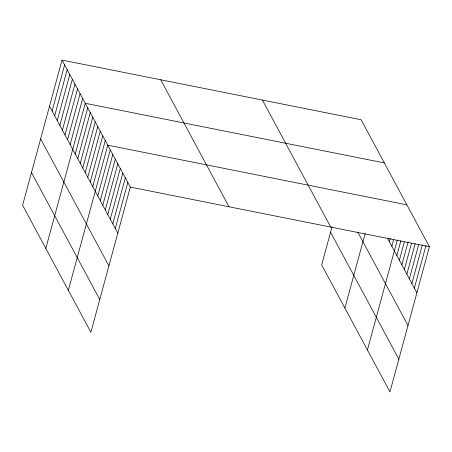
<?xml version="1.0" encoding="UTF-8"?>
<svg xmlns="http://www.w3.org/2000/svg" width="452" height="452" viewBox="0 0 452 452"><rect width="100%" height="100%" fill="white"/><g stroke="black" fill="none" stroke-linecap="round" stroke-linejoin="round"><path stroke-width="0.68" d="M62.037 60.105L22.6 205.259L90.88 332.248L130.317 187.094L62.037 60.105L361.12 119.752L429.4 246.741L389.963 391.895L321.683 264.906L332 226.927M52.099 110.983L64.619 64.902M54.675 115.78L67.195 69.698M57.257 120.577L69.777 74.495M59.834 125.373L72.354 79.298M62.416 130.17L74.936 84.095M64.992 134.973L77.512 88.891M67.574 139.77L80.094 93.688M70.156 144.567L82.671 98.485M45.816 248.436L85.253 103.282L384.336 162.929M75.235 154.019L87.756 107.938M77.738 158.675L90.259 112.593M80.241 163.33L92.762 117.249M82.75 167.986L95.265 121.91M85.253 172.641L97.773 126.566M87.756 177.303L100.276 131.221M90.259 181.958L102.779 135.877M92.762 186.614L105.282 140.532M68.348 290.342L107.785 145.188L406.868 204.835M97.768 195.925L110.288 149.844M100.271 200.581L112.791 154.499M102.779 205.236L115.294 159.16M105.282 209.892L117.802 163.816M107.785 214.553L120.305 168.472M110.288 219.209L122.808 173.127M112.791 223.864L125.311 177.783M115.294 228.52L127.814 182.438M344.899 308.083L365.154 233.531M389.341 241.605L390.262 238.215M391.844 246.261L393.686 239.481M367.431 349.989L397.291 240.074M396.85 255.572L400.901 240.662M399.353 260.228L404.325 241.933M401.856 264.883L408.116 241.843M404.365 269.539L411.54 243.114M406.868 274.195L415.151 243.701M409.371 278.856L418.761 244.295M411.874 283.511L422.366 244.882M414.377 288.167L425.976 245.476M130.317 187.094L429.4 246.741M387.46 238.114L416.88 292.823M357.775 232.108L407.998 325.513M262.42 100.067L330.706 227.057M330.565 232.209L398.845 359.199M160.731 79.789L229.017 206.779M49.517 106.186L117.797 233.175M40.635 138.877L108.915 265.872M31.482 172.562L99.762 299.552"/></g></svg>
